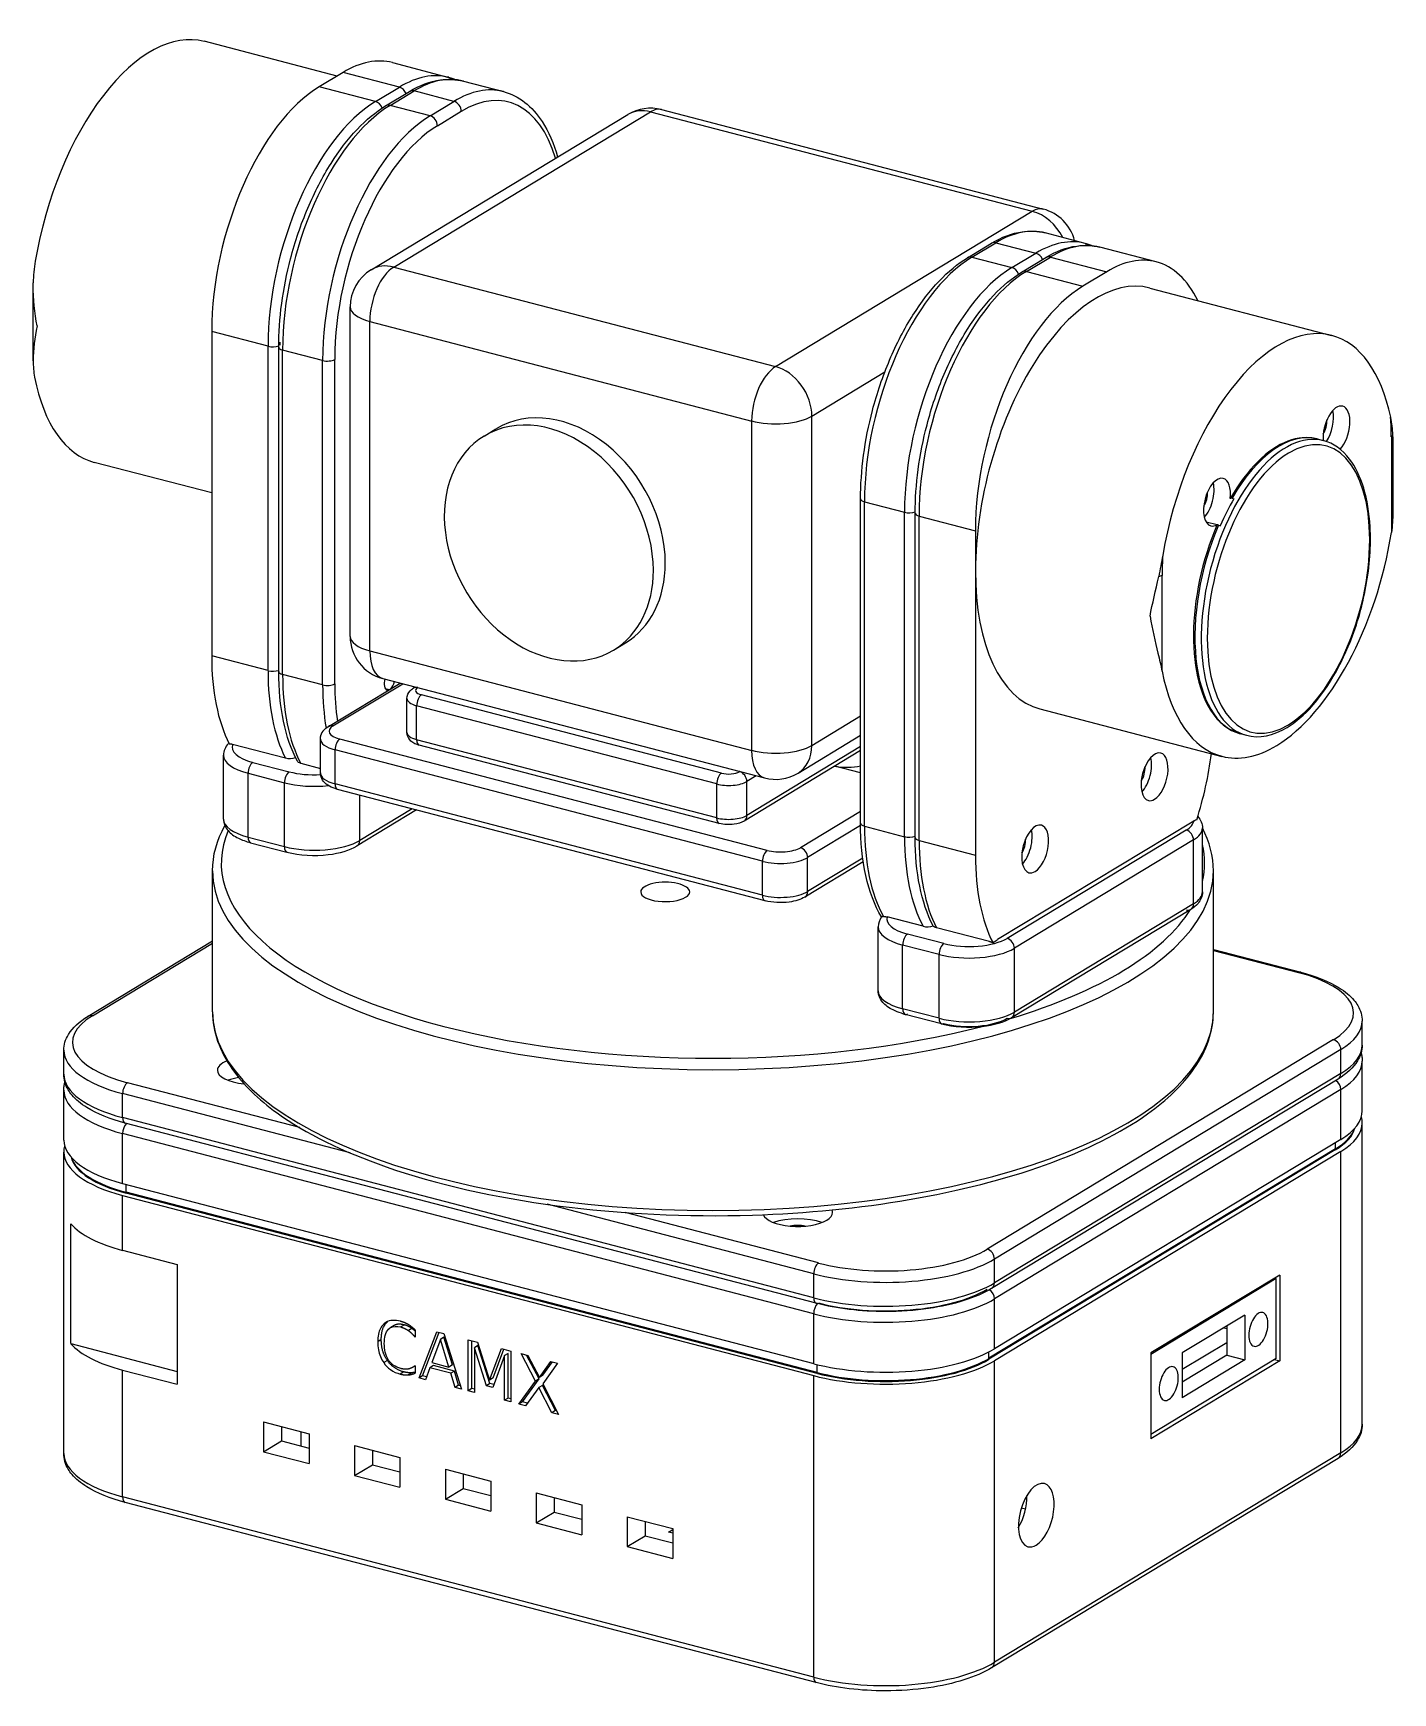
# Model space of a CAD drawing. Header units: millimetres. Extents: x -66 to 59, y -83 to 69.
import ezdxf

# ---------------------------------------------------------------- set-up
doc = ezdxf.new("R2010")
doc.units = ezdxf.units.MM
doc.layers.add('visible', color=7, linetype='Continuous')

msp = doc.modelspace()

# ---------------------------------------------------------------- linework, layer by layer
at = {"layer": 'visible'}
for p, q in [((-38.26, 65.53), (-50.48, 68.72)), ((-37.71, 65.86), (-39.91, 64.53)), ((-32.53, 64.51), (-37.71, 65.86)), ((-33.17, 66.76), (-27.99, 65.4)), ((-34.73, 63.18), (-39.91, 64.53)), ((-34.73, 63.18), (-32.53, 64.51)), ((-33.8, 62.78), (-31.61, 64.11)), ((-33.39, 62.83), (-31.19, 64.16)), ((-27.52, 63.2), (-31.19, 64.16)), ((-26.65, 65.05), (-22.97, 64.1)), ((-29.71, 61.87), (-33.39, 62.83)), ((-29.71, 61.87), (-27.52, 63.2)), ((-35.13, 47.72), (-11.52, 62)), ((-33.06, 47.97), (-9.45, 62.25)), ((-29.04, 60.96), (-26.85, 62.29)), ((-9.45, 62.25), (25.65, 53.09)), ((-8.45, 62.45), (26.66, 53.29)), ((2.04, 38.81), (25.65, 53.09)), ((30.52, 50.14), (26.84, 51.1)), ((19.69, 48.82), (21.89, 50.15)), ((20.1, 48.87), (22.3, 50.2)), ((20.1, 48.87), (23.78, 47.91)), ((22.3, 50.2), (25.98, 49.24)), ((23.78, 47.91), (25.98, 49.24)), ((24.71, 47.52), (26.9, 48.84)), ((25.12, 47.57), (27.32, 48.89)), ((27.32, 48.89), (32.5, 47.54)), ((37.04, 48.44), (31.86, 49.79)), ((-33.06, 47.97), (2.04, 38.81)), ((25.12, 47.57), (30.3, 46.21)), ((32.5, 47.54), (30.3, 46.21)), ((-66.2, 39.35), (-66.2, 46.29)), ((36.45, 46.04), (53.16, 41.68)), ((-37.06, 14.01), (-37.06, 44.3)), ((-35.26, 12.69), (-35.26, 42.97)), ((-35.26, 42.97), (-0.15, 33.81)), ((-49.79, 42.03), (-49.79, 38.36)), ((-44.61, 40.68), (-49.79, 42.03)), ((-44.61, 10.86), (-44.61, 40.68)), ((-43.63, 10.77), (-43.63, 40.6)), ((-43.5, 40.77), (-43.5, 41.05)), ((-43.27, 10.51), (-43.27, 40.33)), ((-39.59, 39.37), (-43.27, 40.33)), ((-49.79, 38.36), (-49.79, 12.21)), ((-39.59, 9.55), (-39.59, 39.37)), ((-38.49, 39.47), (-38.49, 9.64)), ((5.39, 34.27), (12.09, 38.32)), ((-0.15, 3.53), (-0.15, 33.81)), ((5.39, 3.98), (5.39, 34.27)), ((-24.75, 32.43), (-23.66, 33.09)), ((51.82, 32.16), (52.4, 32.01)), ((58.66, 32.37), (58.66, 23.56)), ((58.79, 32.35), (58.79, 25.4)), ((-49.79, 27.2), (-60.58, 30.01)), ((9.86, -3.18), (9.86, 26.64)), ((10.22, -3.45), (10.22, 26.38)), ((10.22, 26.38), (13.9, 25.42)), ((44.01, 26.71), (44.18, 26.67)), ((13.9, -4.41), (13.9, 25.42)), ((14.88, -4.49), (14.88, 25.34)), ((15.24, 25.07), (20.42, 23.72)), ((15.24, -4.76), (15.24, 25.07)), ((41.62, 24.55), (42.63, 24.28)), ((20.42, 23.72), (20.42, 20.05)), ((42.66, 24.27), (42.94, 24.2)), ((42.77, 24.23), (42.93, 24.18)), ((20.42, 20.05), (20.42, -6.11)), ((37.58, 10.81), (37.58, 19.62)), ((-44.61, 10.86), (-49.79, 12.21)), ((-35.26, 12.69), (-0.15, 3.53)), ((-12.85, 12.75), (-11.75, 13.41)), ((-39.59, 9.55), (-43.27, 10.51)), ((-39.05, 5.73), (-32.46, 9.72)), ((-38.64, 5.78), (-32.22, 9.66)), ((-34.07, 10.14), (1.03, 0.99)), ((-33.84, 9.22), (-33.45, 9.12)), ((-31.27, 9.24), (-31.07, 9.36)), ((-30.85, 9.29), (-30.84, 9.3)), ((-31.85, 5.18), (-31.85, 8.3)), ((-30.95, 4.51), (-30.95, 7.63)), ((-3.36, 0.44), (-30.95, 7.63)), ((-2.93, 1.44), (-30.51, 8.63)), ((5.39, 3.98), (9.86, 6.69)), ((26.35, 7.34), (43.07, 2.97)), ((4.11, 1.43), (9.86, 4.91)), ((44.75, 5.07), (45.33, 4.91)), ((-48.7, -2.79), (-48.7, 3.08)), ((-47.89, 4.1), (-43.02, 2.83)), ((-39.8, 1.45), (-39.8, 4.57)), ((-38.44, 0.45), (-38.44, 3.57)), ((0.84, -6.67), (-38.44, 3.57)), ((1.28, -5.67), (-38.01, 4.57)), ((-3.36, -2.68), (-30.95, 4.51)), ((-3.13, -3.19), (-30.71, 4)), ((9.86, 3.51), (-0.85, -2.97)), ((9.86, 3.87), (-0.59, -2.46)), ((-46.01, 2.42), (-42.66, 1.55)), ((-41.61, 2.34), (-39.8, 1.87)), ((-1.25, 1.58), (-1.26, 1.57)), ((9.86, 1.45), (7.48, 2.07)), ((-46.45, 1.42), (-43.1, 0.55)), ((-46.45, -4.45), (-46.45, 1.42)), ((-43.1, -5.32), (-43.1, 0.55)), ((0.84, -9.79), (-38.44, 0.45)), ((-3.36, -2.68), (-3.36, 0.44)), ((0.27, 1.19), (-0.59, 0.66)), ((-0.59, -2.46), (-0.59, 0.66)), ((1.08, -10.3), (-38.21, -0.06)), ((-36.18, -4.75), (-36.18, -0.58)), ((-30.95, -1.95), (-36.43, -5.26)), ((-31.36, -1.84), (-36.18, -4.75)), ((9.86, -2.08), (4.33, -5.42)), ((-46.45, -4.45), (-43.1, -5.32)), ((9.86, -3.39), (4.99, -6.33)), ((10.22, -3.45), (13.9, -4.41)), ((40.34, -3.06), (22.46, -13.87)), ((39.8, -3.8), (23.33, -13.76)), ((41.29, -9.49), (41.29, -3.62)), ((-46.21, -4.96), (-42.87, -5.83)), ((15.24, -4.76), (20.42, -6.11)), ((40.47, -4.71), (24, -14.67)), ((40.47, -10.58), (40.47, -4.71)), ((-49.71, -20.5), (-49.71, -7.56)), ((0.84, -9.79), (0.84, -6.67)), ((10.11, -6.71), (4.74, -9.96)), ((4.99, -9.45), (4.99, -6.33)), ((10.07, -6.39), (4.99, -9.45)), ((42.29, -20.5), (42.29, -7.56)), ((40.47, -10.58), (24, -20.54)), ((15.6, -12.65), (12.3, -11.79)), ((40.22, -11.09), (23.75, -21.05)), ((11.48, -18.58), (11.48, -12.71)), ((17.52, -14.24), (14.17, -13.37)), ((21.71, -14.06), (16.83, -12.79)), ((-61.16, -20.92), (-49.71, -13.99)), ((-60.75, -20.87), (-49.71, -14.19)), ((13.73, -20.24), (13.73, -14.37)), ((17.08, -15.24), (13.73, -14.37)), ((17.08, -21.11), (17.08, -15.24)), ((24, -20.54), (24, -14.67)), ((42.29, -14.78), (50.33, -16.87)), ((42.29, -14.87), (50.13, -16.91)), ((17.08, -21.11), (13.73, -20.24)), ((17.3, -21.62), (13.96, -20.75)), ((55.98, -23.57), (55.98, -21.36)), ((-63.39, -26.25), (-63.39, -24.05)), ((53.34, -23.07), (21.5, -42.33)), ((54.01, -23.98), (22.17, -43.24)), ((54.01, -26.18), (54.01, -23.98)), ((55.98, -29.62), (55.98, -25.04)), ((-41.7, -31.16), (-57.54, -27.03)), ((53.75, -26.69), (21.91, -45.95)), ((54.01, -26.18), (22.17, -45.44)), ((-63.39, -32.31), (-63.39, -27.72)), ((-57.98, -30.23), (-57.98, -28.03)), ((-37.07, -33.48), (-57.98, -28.03)), ((54.01, -27.65), (22.17, -46.91)), ((54.01, -32.24), (54.01, -27.65)), ((5.55, -46.81), (-57.98, -30.23)), ((5.55, -48.27), (-57.98, -31.7)), ((-57.98, -36.29), (-57.98, -31.7)), ((5.78, -47.31), (-57.74, -30.74)), ((55.98, -58.44), (55.98, -30.73)), ((-63.39, -61.12), (-63.39, -33.41)), ((53.51, -33.12), (21.66, -52.37)), ((53.5, -33.21), (21.66, -52.46)), ((54.01, -32.24), (22.17, -51.5)), ((54.01, -33.34), (22.17, -52.6)), ((53.51, -33.12), (53.51, -32.54)), ((54.01, -61.06), (54.01, -33.34)), ((-57.98, -36.29), (5.55, -52.86)), ((-57.65, -37.1), (-57.65, -36.38)), ((-57.98, -37.39), (5.55, -53.96)), ((-57.98, -42.44), (-57.98, -37.39)), ((5.88, -53.67), (-57.65, -37.1)), ((5.88, -53.76), (-57.64, -37.19)), ((5.55, -44.6), (-18.95, -38.21)), ((5.99, -43.6), (-11.77, -38.97)), ((-62.73, -51.02), (-62.73, -40.01)), ((-57.98, -42.44), (-52.96, -43.75)), ((-52.96, -43.75), (-52.96, -54.76)), ((22.17, -45.44), (22.17, -43.24)), ((5.55, -46.81), (5.55, -44.6)), ((48.41, -44.71), (36.55, -51.88)), ((48.07, -45.04), (36.55, -52.01)), ((47.92, -45), (48.07, -45.04)), ((48.07, -52.39), (48.07, -45.04)), ((48.41, -44.71), (48.41, -52.61)), ((22.17, -51.5), (22.17, -46.91)), ((5.55, -52.86), (5.55, -48.27)), ((45.19, -48.39), (39.43, -51.88)), ((45.19, -48.39), (45.19, -52.52)), ((-33.64, -49.02), (-33.97, -49.22)), ((-32.08, -49.3), (-32.41, -49.49)), ((-31.38, -49.63), (-31.71, -49.82)), ((-31.09, -49.76), (-31.09, -50.43)), ((-30.73, -54.18), (-29.1, -49.92)), ((-30.4, -53.98), (-28.87, -49.98)), ((-29.1, -49.92), (-28.45, -50.09)), ((-28.45, -50.09), (-26.82, -55.2)), ((43.26, -49.56), (43.52, -49.63)), ((43.52, -49.4), (43.52, -52.09)), ((-62.73, -51.02), (-52.96, -53.57)), ((-34.2, -50.65), (-34.53, -50.85)), ((-28.77, -50.63), (-29.56, -52.76)), ((-28.44, -50.43), (-28.77, -50.63)), ((-27.99, -53.17), (-28.77, -50.63)), ((-27.66, -52.97), (-28.44, -50.43)), ((-26.2, -55.36), (-26.2, -50.68)), ((-26.2, -50.68), (-25.34, -50.9)), ((-25.87, -55.16), (-25.87, -50.77)), ((-25.31, -51.2), (-25.64, -51.4)), ((-25.64, -51.4), (-25.64, -55.51)), ((-24.54, -54.9), (-25.64, -51.4)), ((-25.34, -50.9), (-24.25, -54.38)), ((-24.21, -54.7), (-25.31, -51.2)), ((-24.25, -54.38), (-23.15, -51.47)), ((-23.92, -54.18), (-22.92, -51.53)), ((-23.15, -51.47), (-22.29, -51.7)), ((-22.29, -51.7), (-22.29, -56.38)), ((21.66, -52.37), (21.66, -51.78)), ((43.52, -50.94), (39.43, -53.41)), ((39.43, -51.88), (39.43, -56.01)), ((-33.64, -52.58), (-33.97, -52.77)), ((-31.09, -53.06), (-31.09, -53.73)), ((-29.73, -53.24), (-30.12, -54.34)), ((-29.4, -53.04), (-29.73, -53.24)), ((-27.81, -53.74), (-29.73, -53.24)), ((-29.56, -52.76), (-27.99, -53.17)), ((-27.48, -53.54), (-29.4, -53.04)), ((-27.66, -52.97), (-27.99, -53.17)), ((-22.86, -52.12), (-23.96, -55.05)), ((-22.53, -51.92), (-22.86, -52.12)), ((-22.86, -56.23), (-22.86, -52.12)), ((-22.53, -56.04), (-22.53, -51.92)), ((-20.03, -54.47), (-21.35, -51.94)), ((-21.35, -51.94), (-20.73, -52.11)), ((-19.7, -54.27), (-20.85, -52.07)), ((-20.73, -52.11), (-19.67, -54.12)), ((-19.67, -54.12), (-18.61, -52.66)), ((-17.99, -52.82), (-19.36, -54.71)), ((-19.35, -53.92), (-18.45, -52.7)), ((-18.61, -52.66), (-17.99, -52.82)), ((5.88, -53.67), (5.88, -52.95)), ((22.17, -80.31), (22.17, -52.6)), ((36.55, -51.88), (36.55, -59.78)), ((48.07, -52.39), (36.55, -59.36)), ((48.41, -52.61), (36.55, -59.78)), ((43.52, -52.09), (39.43, -54.56)), ((45.19, -52.52), (39.43, -56.01)), ((43.52, -52.09), (45.19, -52.52)), ((47.92, -52.48), (48.41, -52.61)), ((-57.98, -53.45), (-52.96, -54.76)), ((-57.98, -65.11), (-57.98, -53.45)), ((-32.12, -53.62), (-32.45, -53.82)), ((-31.4, -53.7), (-31.73, -53.9)), ((-30.4, -53.98), (-30.73, -54.18)), ((-30.12, -54.34), (-30.73, -54.18)), ((-30.03, -54.08), (-30.4, -53.98)), ((-27.48, -53.54), (-27.81, -53.74)), ((-27.42, -55.04), (-27.81, -53.74)), ((-27.09, -54.85), (-27.48, -53.54)), ((-27.09, -54.85), (-27.42, -55.04)), ((-26.92, -54.89), (-27.09, -54.85)), ((-24.21, -54.7), (-24.54, -54.9)), ((-23.96, -55.05), (-24.54, -54.9)), ((-23.92, -54.18), (-24.25, -54.38)), ((-23.86, -54.79), (-24.21, -54.7)), ((-21.55, -56.58), (-20.03, -54.47)), ((-21.22, -56.38), (-19.7, -54.27)), ((-19.7, -54.27), (-20.03, -54.47)), ((-19.39, -54.86), (-19.72, -55.06)), ((-19.35, -53.92), (-19.67, -54.12)), ((-18.19, -57.17), (-19.39, -54.86)), ((-19.36, -54.71), (-17.9, -57.53)), ((5.55, -81.68), (5.55, -53.96)), ((-26.82, -55.2), (-27.42, -55.04)), ((-25.87, -55.16), (-26.2, -55.36)), ((-25.64, -55.51), (-26.2, -55.36)), ((-25.64, -55.22), (-25.87, -55.16)), ((-22.53, -56.04), (-22.86, -56.23)), ((-22.29, -56.38), (-22.86, -56.23)), ((-22.29, -56.1), (-22.53, -56.04)), ((-21.22, -56.38), (-21.55, -56.58)), ((-20.75, -56.5), (-21.22, -56.38)), ((-19.72, -55.06), (-20.93, -56.74)), ((-18.52, -57.37), (-19.72, -55.06)), ((-20.93, -56.74), (-21.55, -56.58)), ((-18.19, -57.17), (-18.52, -57.37)), ((-17.9, -57.53), (-18.52, -57.37)), ((-18.07, -57.2), (-18.19, -57.17)), ((-45.02, -58.21), (-40.84, -59.3)), ((-45.02, -58.21), (-45.02, -60.96)), ((-43.37, -58.64), (-43.37, -59.97)), ((-41.57, -60.44), (-41.57, -59.11)), ((-40.84, -59.3), (-40.84, -62.05)), ((-45.02, -60.96), (-43.37, -59.97)), ((-45.02, -60.96), (-40.84, -62.05)), ((-43.37, -59.97), (-40.84, -60.63)), ((-36.66, -60.39), (-32.48, -61.48)), ((-36.66, -60.39), (-36.66, -63.14)), ((-35.02, -60.82), (-35.02, -62.15)), ((-36.66, -63.14), (-35.02, -62.15)), ((-35.02, -62.15), (-32.48, -62.81)), ((-32.48, -61.48), (-32.48, -64.23)), ((53.75, -61.57), (21.91, -80.82)), ((54.01, -61.06), (22.17, -80.31)), ((-36.66, -63.14), (-32.48, -64.23)), ((-28.3, -62.57), (-24.12, -63.66)), ((-28.3, -62.57), (-28.3, -65.32)), ((-26.66, -63), (-26.66, -64.33)), ((-24.12, -63.66), (-24.12, -66.41)), ((5.55, -81.68), (-57.98, -65.11)), ((-28.3, -65.32), (-26.66, -64.33)), ((-28.3, -65.32), (-24.12, -66.41)), ((-26.66, -64.33), (-24.12, -64.99)), ((-19.95, -64.75), (-15.77, -65.84)), ((-19.95, -64.75), (-19.95, -67.5)), ((-18.3, -65.18), (-18.3, -66.51)), ((5.78, -82.19), (-57.74, -65.62)), ((-19.95, -67.5), (-18.3, -66.51)), ((-18.3, -66.51), (-15.77, -67.17)), ((-15.77, -65.84), (-15.77, -68.59)), ((-11.59, -66.93), (-7.41, -68.02)), ((-11.59, -66.93), (-11.59, -69.68)), ((24.63, -66.11), (25.03, -66.21)), ((-19.95, -67.5), (-15.77, -68.59)), ((-9.94, -67.36), (-9.94, -68.69)), ((-7.79, -68.34), (-7.41, -68.11)), ((-7.41, -68.44), (-7.79, -68.34)), ((-7.41, -68.02), (-7.41, -70.77)), ((-11.59, -69.68), (-9.94, -68.69)), ((-11.59, -69.68), (-7.41, -70.77)), ((-9.94, -68.69), (-7.41, -69.35))]:
    msp.add_line(p, q, dxfattribs=at)
for centre, start, end in [((-9.45, 58.57), 75.3788, 121.1618), ((25.65, 49.42), 374.2214, 435.3788), ((-33.06, 44.3), 121.1618, 180), ((-33.06, 14.01), 180, 255.3788), ((2.04, 4.86), 255.3788, 301.1618)]:
    msp.add_arc(centre, 4, start, end, dxfattribs=at)
for centre, major_axis, ratio, start_param, end_param in [((-55.53, 49.36), (-5.05, -19.35), 0.503826, 3.141593, 4.886679), ((-37.71, 49.34), (4.54, 17.42), 0.503826, -6.283185, -5.805408), ((-32.53, 47.99), (4.54, 17.42), 0.503826, -6.283185, -5.805408), ((-39.91, 48.01), (4.54, 17.42), 0.503826, -5.805408, -4.234612), ((-32.53, 63.77), (0.414, -0.685), 0.767075, -4.952886, -3.809179), ((-31.19, 63.42), (-0.414, 0.685), 0.767075, 5.615599, 6.283185), ((-31.19, 47.64), (4.54, 17.42), 0.503826, -6.283185, -5.805408), ((-27.52, 46.68), (4.54, 17.42), 0.503826, -6.283185, -5.805408), ((-26.85, 46.5), (4.34, 16.64), 0.503826, -6.970592, -5.805408), ((-34.73, 46.66), (4.54, 17.42), 0.503826, -5.805408, -4.234612), ((-33.39, 46.31), (4.54, 17.42), 0.503826, -5.805408, -4.234612), ((-34.73, 62.44), (0.414, -0.685), 0.767075, -4.961649, -3.809179), ((-33.39, 62.09), (-0.414, 0.685), 0.767075, 5.615599, 6.283185), ((-27.52, 62.46), (0.414, -0.685), 0.767075, -5.379976, -3.809179), ((-29.71, 45.35), (4.54, 17.42), 0.503826, -5.805408, -4.234612), ((-29.71, 61.14), (0.414, -0.685), 0.767075, -5.379976, -3.809179), ((-9.45, 58.57), (2.07, -3.42), 0.767075, -3.809179, -3.141593), ((-9.45, 58.57), (-1.01, -3.87), 0.503826, 3.141593, 3.61937), ((-29.04, 45.18), (4.34, 16.64), 0.503826, -5.805408, -4.234612), ((25.65, 49.42), (-1.01, -3.87), 0.503826, 3.141593, 3.61937), ((25.65, 49.42), (-2.07, 3.42), 0.767075, 4.619091, 5.615599), ((22.3, 33.68), (4.54, 17.42), 0.503826, -6.283185, -5.805408), ((25.98, 32.72), (4.54, 17.42), 0.503826, -6.283185, -5.805408), ((20.1, 32.35), (4.54, 17.42), 0.503826, -5.805408, -4.234612), ((20.1, 48.14), (-0.414, 0.685), 0.767075, 5.615599, 6.283185), ((22.3, 49.47), (-0.414, 0.685), 0.767075, 5.615599, 6.283185), ((25.98, 48.51), (0.414, -0.685), 0.767075, -4.952886, -3.809179), ((27.32, 48.16), (-0.414, 0.685), 0.767075, 5.615599, 6.283185), ((27.32, 32.37), (4.54, 17.42), 0.503826, -6.283185, -5.805408), ((-33.06, 44.3), (-1.01, -3.87), 0.503826, 3.61937, 5.190166), ((-33.06, 44.3), (-2.07, 3.42), 0.767075, 5.615599, 6.283185), ((23.78, 31.4), (4.54, 17.42), 0.503826, -5.805408, -4.234612), ((25.12, 31.05), (4.54, 17.42), 0.503826, -5.805408, -4.234612), ((23.78, 47.18), (0.414, -0.685), 0.767075, -4.961649, -3.809179), ((25.12, 46.83), (-0.414, 0.685), 0.767075, 5.615599, 6.283185), ((32.5, 31.02), (4.54, 17.42), 0.503826, -6.283185, -5.805408), ((32.5, 31.02), (4.54, 17.42), 0.503826, -0.530244, 0), ((31.4, 26.69), (-5.05, -19.35), 0.503826, 3.141593, 5.190166), ((30.3, 29.69), (4.54, 17.42), 0.503826, -5.805408, -4.234612), ((-33.06, 44.3), (4, 0), 0.397183, 3.141593, 4.131238), ((48.12, 22.33), (-5.05, -19.35), 0.503826, 3.141593, 4.886679), ((48.12, 22.33), (-5.05, -19.35), 0.503826, 2.352061, 3.141593), ((-44.17, 40.95), (0.8, 0), 0.397183, 4.131238, 5.449239), ((-42.83, 40.6), (-0.8, 0), 0.397183, -6.283185, -5.29354), ((-39.15, 39.64), (0.8, 0), 0.397183, 4.131238, 5.702035), ((2.04, 35.14), (-1.01, -3.87), 0.503826, 3.61937, 5.190166), ((2.04, 35.14), (2.07, -3.42), 0.767075, -5.379976, -3.809179), ((-55.53, 49.36), (-5.05, -19.35), 0.503826, 5.47396, 6.283185), ((53.61, 32.99), (-0.57, -2.18), 0.503826, 3.141593, 5.303717), ((53.61, 32.99), (-0.57, -2.18), 0.503826, 0.758114, 3.141593), ((-18.8, 22.59), (5.95, -9.84), 0.767075, -5.379976, -3.141593), ((-17.7, 23.25), (5.95, -9.84), 0.767075, -5.379976, -3.141593), ((2.04, 35.14), (-4, 0), 0.397183, -5.29354, -3.722743), ((52.1, 33.38), (-0.29, -1.11), 0.503826, 0.952496, 2.189097), ((52.1, 33.38), (-0.57, -2.18), 0.503826, 0.973241, 2.385896), ((49.21, 26.66), (4.34, 16.64), 0.503826, -1.093019, -0.977823), ((-18.8, 22.59), (5.95, -9.84), 0.767075, -3.141593, 0), ((48.87, 18.46), (-3.53, -13.55), 0.503826, 3.141593, 6.283185), ((49.2, 18.37), (-3.43, -13.16), 0.503826, 0.477777, 6.760962), ((48.28, 18.61), (-3.53, -13.55), 0.503826, 3.141593, 4.208506), ((48.12, 18.66), (3.52, 13.49), 0.503826, -6.138388, -5.939725), ((57.99, 32.55), (-0.8, 0), 0.397183, -3.722743, -3.205027), ((48.12, 18.66), (3.52, 13.49), 0.503826, -5.939725, -5.212566), ((42.63, 26.35), (-0.57, -2.18), 0.503826, 3.141593, 6.283185), ((41.12, 26.74), (-0.57, -2.18), 0.503826, 0.755697, 2.385896), ((42.63, 26.35), (-0.57, -2.18), 0.503826, 1.854711, 3.141593), ((10.66, 26.64), (-0.8, 0), 0.397183, -6.283185, -5.29354), ((41.12, 26.74), (-0.29, -1.11), 0.503826, 0.952496, 2.189097), ((48.45, 18.57), (-3.53, -13.55), 0.503826, 4.208506, 4.41971), ((14.34, 25.69), (0.8, 0), 0.397183, 4.131238, 5.449239), ((15.68, 25.34), (-0.8, 0), 0.397183, -6.283185, -5.29354), ((48.12, 18.66), (3.52, 13.49), 0.503826, -5.008774, -3.485053), ((48.28, 18.61), (-3.53, -13.55), 0.503826, 4.41971, 6.283185), ((42.63, 26.35), (-0.57, -2.18), 0.503826, 0, 0.477777), ((42.63, 26.35), (-0.57, -2.18), 0.503826, 0.477777, 0.490319), ((48.12, 22.33), (-5.05, -19.35), 0.503826, 0.477777, 1.764779), ((47.02, 25.33), (4.34, 16.64), 0.503826, -4.349808, -4.234612), ((-18.8, 22.59), (5.95, -9.84), 0.767075, -6.283185, -5.379976), ((-17.7, 23.25), (5.95, -9.84), 0.767075, -6.283185, -5.379976), ((31.4, 26.69), (-5.05, -19.35), 0.503826, 5.190166, 6.283185), ((36.91, 19.8), (0.8, 0), 0.397183, 5.184318, 5.702035), ((-33.06, 14.01), (4, 0), 0.397183, 3.141593, 4.131238), ((-39.91, 18.18), (4.54, 17.42), 0.503826, -4.234612, -3.655028), ((-33.06, 14.01), (1.01, 3.87), 0.503826, -4.234612, -3.141593), ((-44.17, 11.12), (0.8, 0), 0.397183, 4.131238, 5.44884), ((-34.73, 16.83), (4.54, 17.42), 0.503826, -4.234612, -3.658885), ((-42.83, 10.77), (-0.8, 0), 0.397183, -6.283185, -5.29354), ((48.12, 22.33), (-5.05, -19.35), 0.503826, 5.47396, 6.283185), ((-33.39, 16.48), (4.54, 17.42), 0.503826, -4.234612, -3.645581), ((-39.15, 9.81), (0.8, 0), 0.397183, 4.131238, 5.702035), ((-29.71, 15.52), (4.54, 17.42), 0.503826, -4.234612, -3.979863), ((-29.04, 15.35), (4.34, 16.64), 0.503826, -4.234612, -4.006905), ((-33.43, 9.94), (-0.227, -0.871), 0.503826, 4.671901, 6.283185), ((-33.43, 9.94), (-0.227, -0.871), 0.503826, 0.673569, 1.611284), ((-30.85, 8.56), (0.414, -0.685), 0.767075, -3.809179, -3.141593), ((-29.85, 9.03), (-1.2, 0), 0.397183, -6.864336, -5.29354), ((-33.43, 9.94), (-0.227, -0.871), 0.503826, 0, 0.281985), ((-29.85, 8.3), (-2, 0), 0.397183, -6.283185, -5.29354), ((-30.51, 7.9), (0.202, 0.774), 0.503826, -5.805408, -4.234612), ((48.12, 18.66), (3.52, 13.49), 0.503826, -3.485053, -3.28639), ((-36.8, 5.3), (-2.2, 0), 0.397183, -6.864336, -5.29354), ((-38.64, 5.05), (0.414, -0.685), 0.767075, -3.809179, -3.141593), ((-29.85, 5.18), (-2, 0), 0.397183, -6.283185, -5.29354), ((-43.7, 3.08), (5, 0), 0.397183, 3.141593, 4.131238), ((-43.7, 3.82), (4.2, 0), 0.397183, 2.98031, 4.131238), ((-36.8, 4.57), (-3, 0), 0.397183, -6.283185, -5.29354), ((-38.01, 3.84), (0.202, 0.774), 0.503826, -5.805408, -4.234612), ((-30.51, 4.78), (-0.202, -0.774), 0.503826, 5.190166, 6.283185), ((2.04, 4.86), (-4, 0), 0.397183, -5.29354, -3.722743), ((2.04, 4.86), (1.01, 3.87), 0.503826, -4.234612, -3.141593), ((2.04, 4.86), (-2.07, 3.42), 0.767075, 3.141593, 4.044802), ((36.89, 1.1), (-0.57, -2.18), 0.503826, 3.141593, 6.283185), ((36.89, 1.1), (-0.57, -2.18), 0.503826, 0.477777, 3.141593), ((32.5, 1.2), (4.54, 17.42), 0.503826, -1.672604, -1.324484), ((48.12, 22.33), (-5.05, -19.35), 0.503826, 0, 0.477777), ((-46.01, 1.69), (0.202, 0.774), 0.503826, -5.805408, -4.234612), ((-42.66, 0.82), (0.202, 0.774), 0.503826, -5.805408, -4.234612), ((-40.36, 2.95), (4.2, 0), 0.397183, 4.131238, 4.848874), ((-2.27, 1.83), (-1.2, 0), 0.397183, -5.29354, -3.722743), ((-1.26, 0.84), (-0.414, 0.685), 0.767075, 4.044802, 5.615599), ((7.08, 9.52), (4.14, -6.85), 0.767075, -0.605419, -0.238306), ((35.38, 1.49), (-0.29, -1.11), 0.503826, 0.952496, 2.189097), ((35.38, 1.49), (-0.57, -2.18), 0.503826, 0.755697, 2.385896), ((-40.36, 2.21), (5, 0), 0.397183, 4.131238, 4.974093), ((-36.8, 1.45), (-3, 0), 0.397183, -6.283185, -5.29354), ((-38.01, 0.72), (-0.202, -0.774), 0.503826, 5.190166, 6.283185), ((-2.93, 0.7), (0.202, 0.774), 0.503826, -5.805408, -4.234612), ((-2.27, 1.1), (-2, 0), 0.397183, -5.29354, -3.722743), ((36.89, 1.1), (-0.57, -2.18), 0.503826, 0, 0.477777), ((-43.7, -2.79), (5, 0), 0.397183, 3.141593, 4.131238), ((-2.27, -2.02), (-2, 0), 0.397183, -5.29354, -3.722743), ((-2.93, -2.42), (-0.202, -0.774), 0.503826, 5.190166, 6.283185), ((-1.26, -2.28), (0.414, -0.685), 0.767075, -6.283185, -5.379976), ((36.29, -2.89), (-4.2, 0), 0.397183, -3.722743, -3.193724), ((-3.71, -6.83), (-45.2, 0), 0.397183, -6.449731, -4.132831), ((-46.01, -4.18), (-0.202, -0.774), 0.503826, 5.190166, 6.283185), ((10.66, -3.18), (-0.8, 0), 0.397183, -6.283185, -5.29354), ((20.1, 2.53), (4.54, 17.42), 0.503826, -4.234612, -3.632335), ((14.34, -4.14), (0.8, 0), 0.397183, 4.131238, 5.44884), ((23.78, 1.57), (4.54, 17.42), 0.503826, -4.234612, -3.638884), ((15.68, -4.49), (-0.8, 0), 0.397183, -6.283185, -5.29354), ((25.91, -5.54), (-0.57, -2.18), 0.503826, 3.141593, 6.283185), ((24.4, -5.15), (-0.57, -2.18), 0.503826, 0.755697, 2.385896), ((25.91, -5.54), (-0.57, -2.18), 0.503826, 0.477777, 3.141593), ((39.8, -4.54), (-0.414, 0.685), 0.767075, 4.044802, 5.615599), ((36.29, -3.62), (-5, 0), 0.397183, -3.722743, -3.141593), ((-40.36, -3.66), (5, 0), 0.397183, 4.131238, 5.702035), ((-42.66, -5.06), (-0.202, -0.774), 0.503826, 5.190166, 6.283185), ((-36.85, -4.58), (0.414, -0.685), 0.767075, -6.283185, -5.379976), ((1.28, -6.41), (0.202, 0.774), 0.503826, -5.805408, -4.234612), ((2.49, -4.94), (-2.2, 0), 0.397183, -5.29354, -3.722743), ((4.33, -6.16), (-0.414, 0.685), 0.767075, 4.044802, 5.615599), ((25.12, 1.22), (4.54, 17.42), 0.503826, -4.234612, -3.658885), ((24.4, -5.15), (-0.29, -1.11), 0.503826, 0.952496, 2.189097), ((-3.71, -6.83), (-45.2, 0), 0.397183, -3.236546, -3.046639), ((-3.71, -7.56), (-46, 0), 0.397183, -6.283185, -3.141593), ((2.49, -5.68), (-3, 0), 0.397183, -5.29354, -3.722743), ((30.3, -0.13), (4.54, 17.42), 0.503826, -4.234612, -3.655028), ((25.91, -5.54), (-0.57, -2.18), 0.503826, 0, 0.477777), ((-8.1, -9.49), (2.25, 0), 0.397183, 0, 3.141593), ((-8.1, -9.49), (2.25, 0), 0.397183, 3.141593, 5.702035), ((-8.1, -9.49), (2.25, 0), 0.397183, 5.702035, 6.283185), ((2.49, -8.8), (-3, 0), 0.397183, -5.29354, -3.722743), ((1.28, -9.53), (-0.202, -0.774), 0.503826, 5.190166, 6.283185), ((4.33, -9.28), (0.414, -0.685), 0.767075, -6.283185, -5.379976), ((39.8, -10.41), (-0.414, 0.685), 0.767075, 3.141593, 4.044802), ((36.29, -9.49), (-5, 0), 0.397183, -3.722743, -3.141593), ((16.48, -11.97), (-4.2, 0), 0.397183, -6.395082, -5.29354), ((-3.71, -6.83), (-45.2, 0), 0.397183, -4.063685, -3.382197), ((39.8, -10.41), (0.414, -0.685), 0.767075, -0.667587, -0.162226), ((16.48, -12.71), (-5, 0), 0.397183, -6.283185, -5.29354), ((14.17, -14.1), (0.202, 0.774), 0.503826, -5.805408, -4.234612), ((17.52, -14.97), (0.202, 0.774), 0.503826, -5.805408, -4.234612), ((19.82, -13.58), (-5, 0), 0.397183, -5.29354, -3.722743), ((19.82, -12.84), (-4.2, 0), 0.397183, -5.29354, -3.722743), ((23.33, -14.49), (-0.414, 0.685), 0.767075, 4.044802, 5.615599), ((50.13, -17.65), (-0.202, -0.774), 0.503826, 3.141593, 3.61937), ((43.98, -20.63), (-11.2, 0), 0.397183, -3.722743, -2.151947), ((16.48, -18.58), (-5, 0), 0.397183, -6.283185, -5.29354), ((-51.39, -23.31), (-11.2, 0), 0.397183, -6.864336, -5.29354), ((-60.75, -21.61), (0.414, -0.685), 0.767075, -3.809179, -3.141593), ((-3.71, -20.5), (46, 0), 0.397183, 3.141593, 6.283185), ((16.48, -19.22), (-4.59, 0), 0.397183, -5.384979, -5.29354), ((14.17, -19.97), (-0.202, -0.774), 0.503826, 5.190166, 6.255602), ((14.17, -19.97), (-0.202, -0.774), 0.503826, 0.027583, 0.477777), ((19.82, -19.45), (-5, 0), 0.397183, -5.29354, -3.722743), ((17.52, -20.85), (-0.202, -0.774), 0.503826, 5.190166, 6.255602), ((19.82, -20.19), (-4.2, 0), 0.397183, -5.29354, -3.722743), ((23.33, -20.37), (0.414, -0.685), 0.767075, -0.667587, -0.162226), ((23.33, -20.37), (-0.414, 0.685), 0.767075, 3.141593, 4.044802), ((19.82, -20.1), (-4.59, 0), 0.397183, -5.29354, -4.441576), ((17.52, -20.85), (-0.202, -0.774), 0.503826, 0, 0.477777), ((43.98, -21.36), (-12, 0), 0.397183, -3.722743, -3.141593), ((-51.39, -24.05), (-12, 0), 0.397183, -6.283185, -5.29354), ((53.34, -23.81), (-0.414, 0.685), 0.767075, 4.044802, 5.615599), ((43.98, -23.57), (-12, 0), 0.397183, -3.722743, -3.141593), ((-46.07, -25.89), (3.2, 0), 0.397183, 2.383687, 3.141593), ((-46.07, -25.89), (3.2, 0), 0.397183, 3.141593, 4.475338), ((43.98, -25.04), (-12, 0), 0.397183, -3.722743, -3.141593), ((-51.39, -26.25), (-12, 0), 0.397183, -6.283185, -5.29354), ((-57.54, -27.77), (0.202, 0.774), 0.503826, -5.805408, -4.234612), ((-46.07, -27.72), (3.2, 0), 0.397183, 1.969908, 2.334804), ((53.34, -27.48), (-0.414, 0.685), 0.767075, 4.044802, 5.319669), ((53.34, -26.01), (0.414, -0.685), 0.767075, -6.283185, -5.379976), ((-51.39, -27.72), (-12, 0), 0.397183, -6.283185, -5.29354), ((-57.54, -29.97), (-0.202, -0.774), 0.503826, 5.190166, 6.283185), ((43.98, -29.62), (12, 0), 0.397183, 5.702035, 6.283185), ((43.98, -30.73), (12, 0), 0.397183, 0, 0.11579), ((-57.54, -31.44), (0.202, 0.774), 0.503826, -5.600749, -4.234612), ((43.98, -30.73), (-11.39, 0), 0.397183, -3.722743, -3.245991), ((43.98, -30.63), (-11.4, 0), 0.397183, -3.722743, -3.272767), ((43.98, -30.73), (12, 0), 0.397183, 5.702035, 6.283185), ((-51.39, -32.31), (12, 0), 0.397183, 3.141593, 4.131238), ((-51.39, -33.41), (12, 0), 0.397183, 3.025803, 3.141593), ((-51.39, -33.41), (12, 0), 0.397183, 3.141593, 4.131238), ((53.09, -33.01), (0.259, -0.428), 0.767075, -5.581333, -5.379976), ((-51.39, -33.41), (-11.39, 0), 0.397183, -6.178787, -5.29354), ((-51.39, -33.32), (-11.4, 0), 0.397183, -6.152011, -5.29354), ((-57.37, -36.94), (-0.126, -0.484), 0.503826, 5.190166, 5.391524), ((4.08, -38.97), (3.2, 0), 0.397183, 3.293435, 5.702035), ((4.08, -40.81), (3.2, 0), 0.397183, 0.806788, 2.334804), ((4.08, -38.97), (3.2, 0), 0.397183, 5.702035, 6.283185), ((4.08, -38.97), (3.2, 0), 0.397183, 0, 0.192127), ((-51.39, -38.46), (12, 0), 0.397183, 3.473974, 4.131238), ((4.08, -40.81), (1.65, 0), 0.397183, 1.137124, 2.004469), ((12.14, -39.89), (-11.2, 0), 0.397183, -5.29354, -3.722743), ((21.5, -43.06), (-0.414, 0.685), 0.767075, 4.044802, 5.615599), ((12.14, -40.62), (-12, 0), 0.397183, -5.29354, -3.722743), ((5.99, -44.34), (0.202, 0.774), 0.503826, -5.805408, -4.234612), ((12.14, -42.82), (-12, 0), 0.397183, -5.29354, -3.722743), ((21.5, -45.26), (0.414, -0.685), 0.767075, -6.283185, -5.379976), ((5.99, -46.54), (-0.202, -0.774), 0.503826, 5.190166, 6.283185), ((12.14, -44.29), (-12, 0), 0.397183, -5.29354, -3.722743), ((12.14, -43.56), (-11.2, 0), 0.397183, -5.29354, -3.722743), ((21.5, -46.73), (-0.414, 0.685), 0.767075, 4.044802, 5.325669), ((5.99, -48.01), (0.202, 0.774), 0.503826, -5.601457, -4.234612), ((46.43, -49.71), (-0.4, -1.55), 0.503826, 3.141593, 5.190166), ((46.43, -49.71), (-0.4, -1.55), 0.503826, 0, 3.141593), ((46.43, -49.71), (-0.4, -1.55), 0.503826, 5.190166, 6.283185), ((-51.39, -49.47), (12, 0), 0.397183, 3.473974, 4.131238), ((12.14, -48.88), (12, 0), 0.397183, 4.131238, 5.702035), ((12.14, -49.98), (12, 0), 0.397183, 4.131238, 5.702035), ((12.14, -49.89), (-11.4, 0), 0.397183, -5.29354, -3.722743), ((12.14, -49.98), (-11.39, 0), 0.397183, -5.29354, -3.722743), ((21.25, -52.27), (0.259, -0.428), 0.767075, -5.581333, -5.379976), ((38.19, -54.69), (-0.4, -1.55), 0.503826, 3.141593, 5.190166), ((38.19, -54.69), (-0.4, -1.55), 0.503826, 0, 3.141593), ((6.15, -53.51), (-0.126, -0.484), 0.503826, 5.190166, 5.391524), ((38.19, -54.69), (-0.4, -1.55), 0.503826, 5.190166, 6.283185), ((43.98, -58.44), (-12, 0), 0.397183, -3.722743, -3.141593), ((-51.39, -61.12), (-12, 0), 0.397183, -6.283185, -5.29354), ((53.34, -60.88), (0.414, -0.685), 0.767075, -6.283185, -5.379976), ((26.01, -66.79), (-0.76, -2.9), 0.503826, 3.141593, 6.283185), ((26.01, -66.79), (-0.76, -2.9), 0.503826, 0.477777, 3.141593), ((-57.54, -64.84), (-0.202, -0.774), 0.503826, 5.190166, 6.283185), ((23.5, -66.14), (-0.76, -2.9), 0.503826, 1.029895, 2.111698), ((26.01, -66.79), (-0.76, -2.9), 0.503826, 0, 0.477777), ((12.14, -77.7), (-12, 0), 0.397183, -5.29354, -3.722743), ((21.5, -80.14), (0.414, -0.685), 0.767075, -6.283185, -5.379976), ((5.99, -81.41), (-0.202, -0.774), 0.503826, 5.190166, 6.283185)]:
    msp.add_ellipse(centre, major_axis=major_axis, ratio=ratio, start_param=start_param, end_param=end_param, dxfattribs=at)
for points, degree, knots in [([(-31.61, 64.11), (-30.67, 64.67), (-29.72, 65.04), (-28.77, 65.17), (-28.05, 65.27), (-27.33, 65.23), (-26.65, 65.05)], 3, [0, 0, 0, 0, 0.565623, 0.565623, 0.565623, 1, 1, 1, 1]), ([(-22.97, 64.1), (-21.55, 63.73), (-20.32, 62.75), (-19.41, 61.34), (-18.81, 60.43), (-18.34, 59.33), (-17.99, 58.09)], 3, [0, 0, 0, 0, 0.3966529, 0.3966529, 0.3966529, 0.6530092, 0.6530092, 0.6530092, 0.6530092]), ([(-43.63, 40.6), (-43.63, 43.19), (-43.26, 46), (-42.54, 48.72), (-42.12, 50.32), (-41.59, 51.89), (-40.96, 53.37), (-40.33, 54.86), (-39.61, 56.25), (-38.82, 57.5), (-37.33, 59.86), (-35.6, 61.7), (-33.8, 62.78)], 3, [0, 0, 0, 0, 0.304282, 0.304282, 0.304282, 0.483041, 0.483041, 0.483041, 0.662686, 0.662686, 0.662686, 1, 1, 1, 1]), ([(21.89, 50.15), (22.82, 50.72), (23.77, 51.08), (24.72, 51.21), (25.44, 51.31), (26.16, 51.28), (26.84, 51.1)], 3, [0, 0, 0, 0, 0.565623, 0.565623, 0.565623, 1, 1, 1, 1]), ([(26.9, 48.84), (27.83, 49.41), (28.79, 49.77), (29.73, 49.9), (30.46, 50.01), (31.18, 49.97), (31.86, 49.79)], 3, [0, 0, 0, 0, 0.565623, 0.565623, 0.565623, 1, 1, 1, 1]), ([(9.86, 26.64), (9.86, 29.24), (10.24, 32.05), (10.95, 34.77), (11.37, 36.37), (11.9, 37.94), (12.53, 39.42), (13.16, 40.9), (13.88, 42.3), (14.68, 43.55), (16.17, 45.9), (17.9, 47.74), (19.69, 48.82)], 3, [0, 0, 0, 0, 0.304282, 0.304282, 0.304282, 0.483041, 0.483041, 0.483041, 0.662686, 0.662686, 0.662686, 1, 1, 1, 1]), ([(14.88, 25.34), (14.88, 27.93), (15.25, 30.74), (15.97, 33.46), (16.38, 35.06), (16.92, 36.63), (17.54, 38.11), (18.17, 39.59), (18.9, 40.99), (19.69, 42.24), (21.18, 44.6), (22.91, 46.43), (24.71, 47.52)], 3, [0, 0, 0, 0, 0.304282, 0.304282, 0.304282, 0.483041, 0.483041, 0.483041, 0.662686, 0.662686, 0.662686, 1, 1, 1, 1]), ([(49.08, 5.64), (49.58, 5.94), (50.07, 6.32), (50.56, 6.77), (52.14, 8.23), (53.6, 10.47), (54.69, 13.07), (55.42, 14.81), (55.98, 16.7), (56.32, 18.59), (56.67, 20.48), (56.8, 22.36), (56.7, 24.08), (56.56, 26.67), (55.91, 28.88), (54.81, 30.31), (54.15, 31.18), (53.33, 31.77), (52.4, 32.01)], 3, [0, 0, 0, 0, 0.154358, 0.154358, 0.154358, 0.659174, 0.659174, 0.659174, 0.736353, 0.736353, 0.736353, 0.813532, 0.813532, 0.813532, 0.929691, 0.929691, 0.929691, 1, 1, 1, 1]), ([(36.47, 15.86), (36.67, 14.68), (36.94, 13.53), (37.2, 12.45), (37.34, 11.88), (37.47, 11.33), (37.58, 10.81)], 3, [0, 0, 0, 0, 0.655751, 0.655751, 0.655751, 1, 1, 1, 1]), ([(-31.85, 8.3), (-31.85, 8.56), (-31.74, 8.82), (-31.55, 9.01), (-31.47, 9.1), (-31.37, 9.18), (-31.27, 9.24)], 3, [0, 0, 0, 0, 0.628196, 0.628196, 0.628196, 1, 1, 1, 1]), ([(-39.8, 4.57), (-39.8, 4.84), (-39.68, 5.08), (-39.59, 5.27), (-39.44, 5.43), (-39.27, 5.6), (-39.05, 5.73)], 2, [0, 0, 0, 0.333333, 0.333333, 0.666667, 0.666667, 1, 1, 1]), ([(-30.71, 4), (-30.9, 4.05), (-31.07, 4.12), (-31.22, 4.2), (-31.35, 4.27), (-31.46, 4.36), (-31.55, 4.46), (-31.74, 4.65), (-31.85, 4.91), (-31.85, 5.18)], 3, [0, 0, 0, 0, 0.224847, 0.224847, 0.224847, 0.449693, 0.449693, 0.449693, 1, 1, 1, 1]), ([(-48.22, 4.22), (-48.24, 4.19), (-48.27, 4.16), (-48.29, 4.14), (-48.55, 3.84), (-48.7, 3.47), (-48.7, 3.08)], 3, [0, 0, 0, 0, 0.116702, 0.116702, 0.116702, 1, 1, 1, 1]), ([(-38.21, -0.06), (-38.36, -0.02), (-38.5, 0.03), (-38.63, 0.08), (-38.87, 0.17), (-39.08, 0.29), (-39.26, 0.43), (-39.44, 0.57), (-39.59, 0.74), (-39.68, 0.94), (-39.76, 1.1), (-39.8, 1.27), (-39.8, 1.45)], 3, [0, 0, 0, 0, 0.25, 0.25, 0.25, 0.5, 0.5, 0.5, 0.75, 0.75, 0.75, 1, 1, 1, 1]), ([(-48.7, -2.79), (-48.7, -3.18), (-48.54, -3.56), (-48.28, -3.85), (-48.04, -4.13), (-47.72, -4.36), (-47.34, -4.55), (-47, -4.71), (-46.63, -4.85), (-46.21, -4.96)], 3, [0, 0, 0, 0, 0.333333, 0.333333, 0.333333, 0.666667, 0.666667, 0.666667, 1, 1, 1, 1]), ([(-0.85, -2.97), (-1.11, -3.12), (-1.42, -3.21), (-1.76, -3.26), (-2.21, -3.33), (-2.71, -3.3), (-3.13, -3.19)], 3, [0, 0, 0, 0, 0.430424, 0.430424, 0.430424, 1, 1, 1, 1]), ([(40.86, -2.55), (40.86, -2.55), (40.86, -2.55), (40.87, -2.55), (41.13, -2.85), (41.29, -3.23), (41.29, -3.62)], 3, [0, 0, 0, 0, 0.007491, 0.007491, 0.007491, 1, 1, 1, 1]), ([(-42.87, -5.83), (-41.74, -6.12), (-40.34, -6.21), (-39.07, -6.06), (-38.03, -5.93), (-37.1, -5.66), (-36.43, -5.26)], 3, [0, 0, 0, 0, 0.549048, 0.549048, 0.549048, 1, 1, 1, 1]), ([(4.74, -9.96), (4.36, -10.19), (3.86, -10.34), (3.3, -10.42), (2.57, -10.52), (1.74, -10.48), (1.08, -10.3)], 3, [0, 0, 0, 0, 0.429475, 0.429475, 0.429475, 1, 1, 1, 1]), ([(41.29, -9.49), (41.29, -9.88), (41.13, -10.25), (40.88, -10.54), (40.7, -10.75), (40.48, -10.94), (40.22, -11.09)], 3, [0, 0, 0, 0, 0.5, 0.5, 0.5, 1, 1, 1, 1]), ([(50.33, -16.87), (51.72, -17.23), (52.92, -17.72), (53.85, -18.3), (54.41, -18.64), (54.86, -19.03), (55.22, -19.45), (55.35, -19.61), (55.47, -19.77), (55.56, -19.93), (55.83, -20.38), (55.98, -20.87), (55.98, -21.36)], 3, [0, 0, 0, 0, 0.356111, 0.356111, 0.356111, 0.566468, 0.566468, 0.566468, 0.643889, 0.643889, 0.643889, 1, 1, 1, 1]), ([(13.63, -20.65), (13.35, -20.56), (13.09, -20.46), (12.85, -20.34), (12.46, -20.15), (12.14, -19.93), (11.9, -19.65), (11.64, -19.35), (11.48, -18.97), (11.48, -18.58)], 3, [0, 0, 0, 0, 0.265647, 0.265647, 0.265647, 0.632823, 0.632823, 0.632823, 1, 1, 1, 1]), ([(-63.39, -24.05), (-63.39, -23.54), (-63.24, -23.04), (-62.96, -22.6), (-62.57, -21.96), (-61.96, -21.4), (-61.16, -20.92)], 3, [0, 0, 0, 0, 0.5, 0.5, 0.5, 1, 1, 1, 1]), ([(-49.71, -20.5), (-49.71, -22.32), (-49.07, -24.12), (-47.88, -25.81), (-46.89, -27.22), (-45.5, -28.56), (-43.78, -29.81), (-41.17, -31.69), (-37.76, -33.37), (-33.75, -34.76), (-29.17, -36.36), (-23.79, -37.58), (-18.02, -38.34), (-12.26, -39.1), (-6.12, -39.39), (-0.07, -39.2), (4.88, -39.04), (9.77, -38.56), (14.33, -37.78), (18.9, -36.99), (23.15, -35.91), (26.85, -34.58), (30.58, -33.25), (33.76, -31.66), (36.24, -29.9), (38.05, -28.61), (39.49, -27.22), (40.51, -25.75), (41.68, -24.09), (42.3, -22.3), (42.29, -20.5)], 3, [0, 0, 0, 0, 0.1314, 0.1314, 0.1314, 0.241502, 0.241502, 0.241502, 0.407855, 0.407855, 0.407855, 0.598019, 0.598019, 0.598019, 0.788184, 0.788184, 0.788184, 0.834508, 0.834508, 0.834508, 0.880833, 0.880833, 0.880833, 0.927376, 0.927376, 0.927376, 0.961337, 0.961337, 0.961337, 1, 1, 1, 1]), ([(55.98, -23.57), (55.98, -24.07), (55.82, -24.57), (55.55, -25.02), (55.16, -25.66), (54.55, -26.21), (53.75, -26.69)], 3, [0, 0, 0, 0, 0.5, 0.5, 0.5, 1, 1, 1, 1]), ([(-57.74, -30.74), (-59.13, -30.38), (-60.33, -29.9), (-61.26, -29.32), (-61.82, -28.97), (-62.27, -28.59), (-62.63, -28.17), (-62.76, -28.01), (-62.88, -27.85), (-62.98, -27.68), (-63.24, -27.24), (-63.39, -26.75), (-63.39, -26.25)], 3, [0, 0, 0, 0, 0.356111, 0.356111, 0.356111, 0.566468, 0.566468, 0.566468, 0.643889, 0.643889, 0.643889, 1, 1, 1, 1]), ([(21.91, -45.95), (20.49, -46.81), (18.44, -47.45), (16.12, -47.79), (14.84, -47.98), (13.48, -48.07), (12.13, -48.07), (9.89, -48.07), (7.67, -47.81), (5.78, -47.31)], 3, [0, 0, 0, 0, 0.407114, 0.407114, 0.407114, 0.631397, 0.631397, 0.631397, 1, 1, 1, 1]), ([(-33.97, -49.22), (-34.22, -49.44), (-34.39, -49.77), (-34.46, -50.15), (-34.51, -50.37), (-34.53, -50.61), (-34.53, -50.85)], 3, [0, 0, 0, 0, 0.629856, 0.629856, 0.629856, 1, 1, 1, 1]), ([(-34.53, -50.85), (-34.53, -51.1), (-34.51, -51.34), (-34.47, -51.58), (-34.39, -52), (-34.22, -52.42), (-33.97, -52.77)], 3, [0, 0, 0, 0, 0.367819, 0.367819, 0.367819, 1, 1, 1, 1]), ([(-33.97, -52.77), (-33.8, -53.03), (-33.59, -53.24), (-33.35, -53.41), (-33.07, -53.61), (-32.76, -53.74), (-32.45, -53.82)], 3, [0, 0, 0, 0, 0.458305, 0.458305, 0.458305, 1, 1, 1, 1]), ([(-32.41, -53.31), (-32.66, -53.25), (-32.89, -53.15), (-33.1, -52.99), (-33.27, -52.86), (-33.41, -52.71), (-33.53, -52.53)], 3, [0, 0, 0, 0, 0.560155, 0.560155, 0.560155, 1, 1, 1, 1]), ([(55.98, -58.44), (55.98, -58.95), (55.82, -59.44), (55.55, -59.89), (55.16, -60.53), (54.55, -61.09), (53.75, -61.57)], 3, [0, 0, 0, 0, 0.5, 0.5, 0.5, 1, 1, 1, 1]), ([(-57.74, -65.62), (-59.13, -65.25), (-60.33, -64.77), (-61.26, -64.19), (-61.82, -63.85), (-62.27, -63.46), (-62.63, -63.04), (-62.76, -62.88), (-62.88, -62.72), (-62.98, -62.55), (-63.24, -62.11), (-63.39, -61.62), (-63.39, -61.12)], 3, [0, 0, 0, 0, 0.356111, 0.356111, 0.356111, 0.566468, 0.566468, 0.566468, 0.643889, 0.643889, 0.643889, 1, 1, 1, 1]), ([(21.91, -80.82), (20.49, -81.69), (18.44, -82.32), (16.12, -82.66), (14.84, -82.85), (13.48, -82.95), (12.13, -82.94), (9.89, -82.95), (7.67, -82.68), (5.78, -82.19)], 3, [0, 0, 0, 0, 0.407114, 0.407114, 0.407114, 0.631397, 0.631397, 0.631397, 1, 1, 1, 1])]:
    msp.add_open_spline(points, degree=degree, knots=knots, dxfattribs=at)
for points, degree in [([(-27.99, 65.4), (-27.65, 65.32), (-27.33, 65.18)], 2), ([(30.52, 50.14), (30.86, 50.05), (31.18, 49.92)], 2), ([(-66.01, 48.51), (-66.12, 47.84), (-66.19, 47.17), (-66.2, 46.51)], 3), ([(-66.2, 46.29), (-66.2, 46.51)], 1), ([(-65.84, 42.55), (-66.05, 43.76), (-66.2, 45.01), (-66.2, 46.29)], 3), ([(-65.84, 42.55), (-66.05, 41.45), (-66.2, 40.38), (-66.2, 39.35)], 3), ([(-66.2, 39.35), (-66.2, 38.84), (-66.16, 38.34), (-66.07, 37.85)], 3), ([(58.79, 32.53), (58.78, 33.07), (58.71, 33.62), (58.59, 34.15)], 3), ([(51.82, 32.16), (50.97, 32.38), (50.06, 32.31), (49.14, 31.96)], 3), ([(58.79, 32.35), (58.79, 32.53)], 1), ([(44.01, 26.71), (43.92, 26.73), (43.84, 26.68)], 2), ([(58.79, 25.4), (58.79, 24.79), (58.75, 24.17), (58.66, 23.56)], 3), ([(42.66, 24.27), (42.64, 24.29)], 1), ([(42.77, 24.23), (42.7, 24.24), (42.66, 24.27)], 2), ([(37.64, 21.48), (37.52, 20.81), (37.41, 20.15), (37.27, 19.51)], 3), ([(36.47, 15.86), (36.69, 17.03), (36.99, 18.24), (37.27, 19.51)], 3), ([(-41.91, 2.52), (-43.04, 4.63), (-43.63, 7.52), (-43.63, 10.77)], 3), ([(44.75, 5.07), (43.9, 5.28), (43.14, 5.8), (42.51, 6.55)], 3), ([(45.33, 4.91), (46.51, 4.6), (47.81, 4.87), (49.08, 5.64)], 3), ([(-48.18, 4.14), (-48.05, 4.14), (-47.89, 4.1)], 2), ([(-43.02, 2.83), (-42.75, 2.75), (-42.36, 2.77), (-42.08, 2.86)], 3), ([(-41.61, 2.34), (-41.76, 2.38), (-41.87, 2.44), (-41.91, 2.52)], 3), ([(40.77, -2.85), (40.63, -2.89), (40.49, -2.97), (40.34, -3.06)], 3), ([(-49.71, -7.56), (-49.71, -6.14), (-49.32, -4.73), (-48.58, -3.38)], 3), ([(11.78, -11.79), (10.52, -9.66), (9.86, -6.62), (9.86, -3.18)], 3), ([(16.52, -12.6), (15.44, -10.51), (14.88, -7.67), (14.88, -4.49)], 3), ([(42.29, -7.56), (42.3, -6.22), (41.95, -4.89), (41.29, -3.6)], 3), ([(11.78, -11.79), (11.59, -12.06), (11.48, -12.38), (11.48, -12.71)], 3), ([(11.96, -11.75), (11.79, -11.78), (11.78, -11.79)], 2), ([(11.78, -11.79), (11.78, -11.79)], 1), ([(11.96, -11.75), (12.11, -11.74), (12.3, -11.79)], 2), ([(15.6, -12.65), (15.87, -12.72), (16.25, -12.7), (16.53, -12.61)], 3), ([(16.83, -12.79), (16.67, -12.75), (16.56, -12.68), (16.52, -12.6)], 3), ([(22.03, -14.18), (21.86, -14.1), (21.71, -14.06)], 2), ([(22.03, -14.18), (22.24, -14), (22.46, -13.87)], 2), ([(21.03, -21.86), (22.1, -21.74), (23.06, -21.47), (23.75, -21.05)], 3), ([(21.95, -21.71), (21.51, -21.8), (21.05, -21.85)], 2), ([(55.87, -24.3), (55.98, -24.66), (55.98, -25.04)], 2), ([(-63.39, -27.72), (-63.39, -27.35), (-63.28, -26.98)], 2), ([(-34.2, -50.65), (-34.2, -49.52), (-33.64, -49.02)], 2), ([(-33.78, -49.07), (-33.88, -49.13), (-33.97, -49.22)], 2), ([(-33.92, -51.01), (-33.92, -50.48), (-33.83, -49.98), (-33.53, -49.69)], 3), ([(-32.45, -48.96), (-32.93, -48.84), (-33.41, -48.84), (-33.78, -49.07)], 3), ([(-33.64, -49.02), (-33.62, -49), (-33.6, -48.98)], 2), ([(-33.53, -49.69), (-33.46, -49.62), (-33.37, -49.56)], 2), ([(-33.04, -49.36), (-33.37, -49.56)], 1), ([(-33.37, -49.56), (-33.11, -49.4), (-32.77, -49.4), (-32.41, -49.49)], 3), ([(-32.08, -49.3), (-32.67, -49.14), (-33.04, -49.36)], 2), ([(-31.73, -49.26), (-32.07, -49.06), (-32.45, -48.96)], 2), ([(-32.41, -49.49), (-32.05, -49.59), (-31.71, -49.82)], 2), ([(-31.38, -49.63), (-31.71, -49.39), (-32.08, -49.3)], 2), ([(-31.09, -49.76), (-31.39, -49.46), (-31.73, -49.26)], 2), ([(-31.71, -49.82), (-31.37, -50.07), (-31.09, -50.43)], 2), ([(-31.09, -49.87), (-31.23, -49.73), (-31.38, -49.63)], 2), ([(-33.64, -52.58), (-34.2, -51.78), (-34.2, -50.65)], 2), ([(-33.53, -52.53), (-33.83, -52.09), (-33.92, -51.54), (-33.92, -51.01)], 3), ([(-32.12, -53.62), (-33.09, -53.37), (-33.64, -52.58)], 2), ([(-31.71, -53.35), (-32.05, -53.41), (-32.41, -53.31)], 2), ([(-31.24, -53.16), (-31.46, -53.3), (-31.71, -53.35)], 2), ([(-31.09, -53.06), (-31.16, -53.12), (-31.24, -53.16)], 2), ([(-31.09, -53.08), (-31.24, -53.16)], 1), ([(-32.45, -53.82), (-32.08, -53.92), (-31.73, -53.9)], 2), ([(-31.4, -53.7), (-31.74, -53.72), (-32.12, -53.62)], 2), ([(-31.73, -53.9), (-31.39, -53.87), (-31.09, -53.73)], 2), ([(-31.09, -53.65), (-31.24, -53.69), (-31.4, -53.7)], 2)]:
    msp.add_open_spline(points, degree=degree, dxfattribs=at)

doc.saveas('drawing.dxf')
